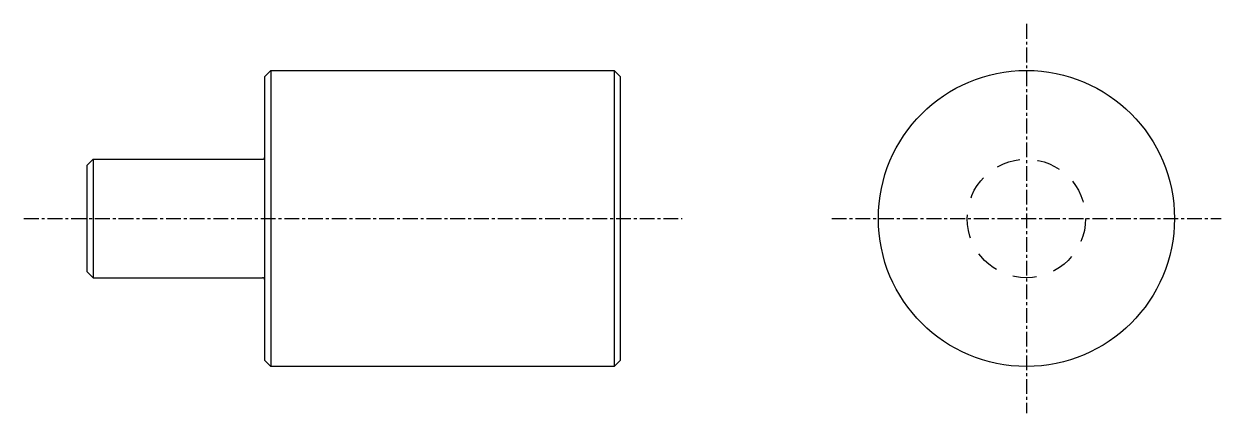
# Model space of a CAD drawing. Extents: x 79 to 181, y 81 to 192.
# Drawn here: x 79.5 to 180.5, y 158.8 to 191.6 of the extents above; entities outside this region: 2.
import ezdxf

# ---------------------------------------------------------------- set-up
doc = ezdxf.new("R2010")
doc.units = 0
doc.linetypes.add('CENTER', pattern=[2, 1.25, -0.25, 0.25, -0.25])
doc.linetypes.add('DASHED', pattern=[3.5, 2, -1.5])
doc.layers.get('0').update_dxf_attribs({"linetype": 'CONTINUOUS'})
doc.layers.add('CENTER', color=1, linetype='CENTER')

msp = doc.modelspace()

# ---------------------------------------------------------------- linework, layer by layer
for p, q in [((99.81, 187.22), (100.31, 187.72)), ((99.81, 163.22), (99.81, 187.22)), ((100.31, 187.72), (100.31, 162.72)), ((100.31, 187.72), (129.31, 187.72)), ((129.31, 187.72), (129.31, 162.72)), ((129.31, 187.72), (129.81, 187.22)), ((129.81, 187.22), (129.81, 163.22)), ((100.31, 181.47), (100.31, 181.47)), ((85.31, 180.22), (84.81, 179.72)), ((84.81, 170.72), (84.81, 179.72)), ((100.31, 175.22), (100.31, 175.22)), ((84.81, 170.72), (85.31, 170.22)), ((100.31, 162.72), (99.81, 163.22)), ((129.81, 163.22), (129.31, 162.72)), ((129.31, 162.72), (100.31, 162.72))]:
    msp.add_line(p, q)
at = {"color": 7}
msp.add_line((85.31, 180.22), (85.31, 170.22), dxfattribs=at)
at = {"color": 7, "linetype": 'CONTINUOUS'}
for p, q in [((85.31, 180.22), (99.61, 180.22)), ((85.31, 170.22), (99.61, 170.22))]:
    msp.add_line(p, q, dxfattribs=at)
msp.add_circle((164.11, 175.22), 12.5)
at = {"color": 3, "linetype": 'DASHED'}
msp.add_circle((164.11, 175.22), 5, dxfattribs=at)
for centre, start, end in [((99.61, 180.42), 270, 0), ((99.61, 170.02), 0, 90)]:
    msp.add_arc(centre, 0.2, start, end)
at = {"layer": 'CENTER', "color": 1, "linetype": 'CENTER'}
for p, q in [((164.11, 191.65), (164.11, 158.79)), ((79.47, 175.22), (135.05, 175.22)), ((147.68, 175.22), (180.55, 175.22))]:
    msp.add_line(p, q, dxfattribs=at)

# ---------------------------------------------------------------- texts
for s, p in [('SFRP25-30-F15-P10', (85.15, 96.08)), ('SFRP25', (85.15, 81.08))]:
    msp.add_text(s, height=4).set_placement(p)

doc.saveas('drawing.dxf')
